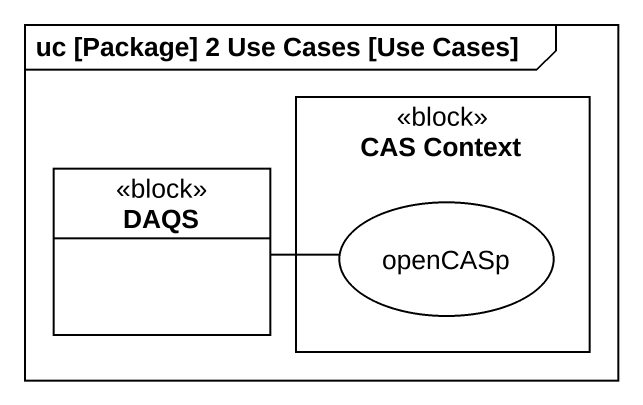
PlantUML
@startuml
mainframe uc [Package] 2 Use Cases [Use Cases]
allowmixing
hide circle
hide empty members
rectangle "CAS Context" as CAS_Context <<block>> {
  usecase openCASp
}
class DAQS <<block>>
DAQS -right- openCASp
@enduml
